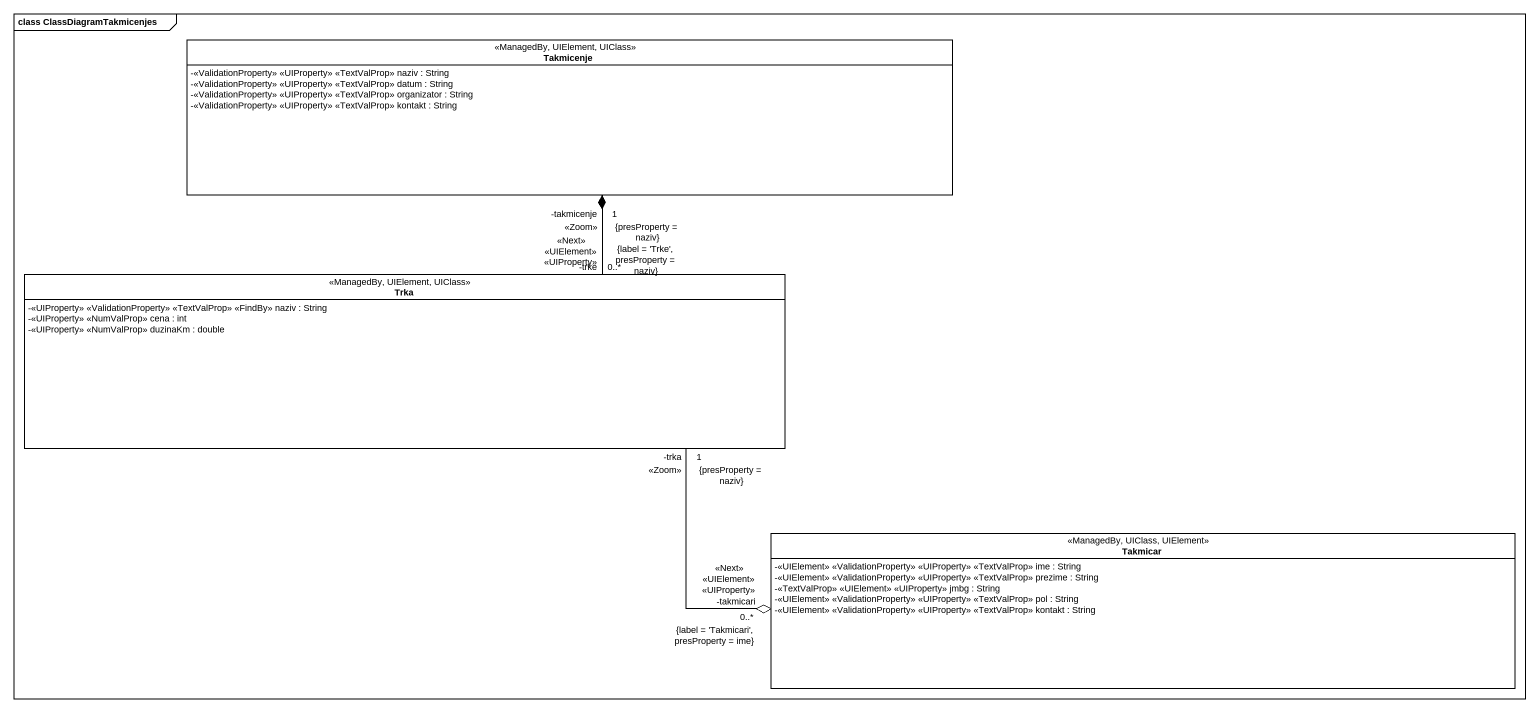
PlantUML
@startuml
mainframe class ClassDiagramTakmicenjes
hide circle
hide empty members
skinparam classAttributeIconSize 0
class Takmicenje <<ManagedBy, UIElement, UIClass>> {
  -<<ValidationProperty>> <<UIProperty>> <<TextValProp>> naziv : String
  -<<ValidationProperty>> <<UIProperty>> <<TextValProp>> datum : String
  -<<ValidationProperty>> <<UIProperty>> <<TextValProp>> organizator : String
  -<<ValidationProperty>> <<UIProperty>> <<TextValProp>> kontakt : String
}
class Trka <<ManagedBy, UIElement, UIClass>> {
  -<<UIProperty>> <<ValidationProperty>> <<TextValProp>> <<FindBy>> naziv : String
  -<<UIProperty>> <<NumValProp>> cena : int
  -<<UIProperty>> <<NumValProp>> duzinaKm : double
}
class Takmicar <<ManagedBy, UIClass, UIElement>> {
  -<<UIElement>> <<ValidationProperty>> <<UIProperty>> <<TextValProp>> ime : String
  -<<UIElement>> <<ValidationProperty>> <<UIProperty>> <<TextValProp>> prezime : String
  -<<TextValProp>> <<UIElement>> <<UIProperty>> jmbg : String
  -<<UIElement>> <<ValidationProperty>> <<UIProperty>> <<TextValProp>> pol : String
  -<<UIElement>> <<ValidationProperty>> <<UIProperty>> <<TextValProp>> kontakt : String
}
Takmicenje "-takmicenje\n<<Zoom>>\n{presProperty = naziv}\n1" *-- "-trke\n0..*\n<<Next>> <<UIElement>> <<UIProperty>>\n{label = 'Trke', presProperty = naziv}" Trka
Takmicar "-takmicari\n0..*\n<<Next>> <<UIElement>> <<UIProperty>>\n{label = 'Takmicari', presProperty = ime}" o-left- "-trka\n1\n<<Zoom>>\n{presProperty = naziv}" Trka
@enduml
